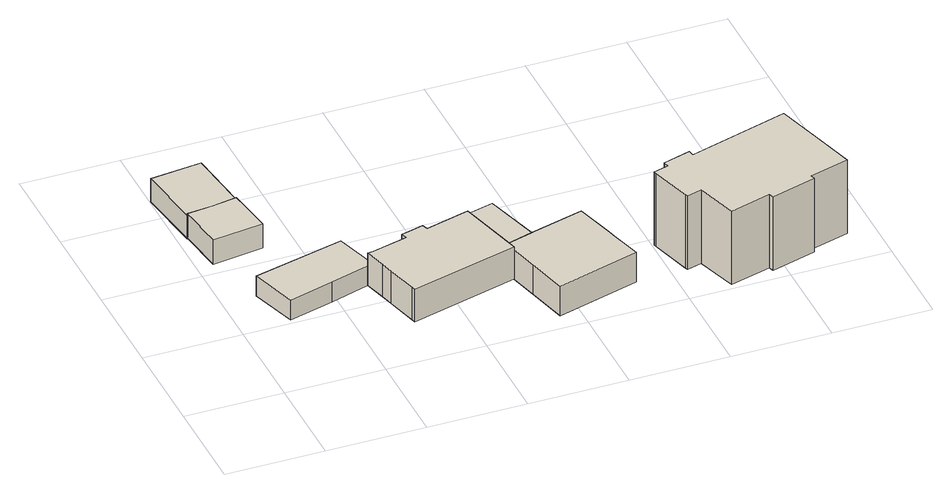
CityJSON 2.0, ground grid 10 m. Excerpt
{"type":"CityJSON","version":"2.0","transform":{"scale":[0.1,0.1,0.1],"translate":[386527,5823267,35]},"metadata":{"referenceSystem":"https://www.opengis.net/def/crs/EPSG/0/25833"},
"CityObjects":{
"building1":{"type":"Building","attributes":{"Gemeindeschluessel":"11000001","BezugspunktDach":"2200","function":"51009_1610","measuredHeight":3.12,"storeysAboveGround":0},"address":[{"country":"Germany","locality":"Berlin"}],"geometry":[{"type":"Solid","lod":"1","boundaries":[[[[0,1,2,3,4]],[[5,6,7,8,9]],[[5,9,4,3]],[[6,5,3,2]],[[7,6,2,1]],[[8,7,1,0]],[[9,8,0,4]]]]}]},
"building2":{"type":"Building","attributes":{"Gemeindeschluessel":"11000001","BezugspunktDach":"2200","function":"31001_2143","measuredHeight":2.59,"storeysAboveGround":1},"address":[{"country":"Germany","locality":"Berlin","thoroughfareNumber":"4 (5)","thoroughfareName":"Dohnagestell"}],"geometry":[{"type":"Solid","lod":"1","boundaries":[[[[10,11,12,13]],[[14,15,16,17]],[[14,17,13,12]],[[15,14,12,11]],[[16,15,11,10]],[[17,16,10,13]]]]}]},
"building3":{"type":"Building","attributes":{"Gemeindeschluessel":"11000001","BezugspunktDach":"2200","function":"51009_1610","measuredHeight":3.06,"storeysAboveGround":0},"address":[{"country":"Germany","locality":"Berlin"}],"geometry":[{"type":"Solid","lod":"1","boundaries":[[[[18,19,20,21,22,23]],[[24,25,26,27,28,29]],[[24,29,23,22]],[[25,24,22,21]],[[26,25,21,20]],[[27,26,20,19]],[[28,27,19,18]],[[29,28,18,23]]]]}]},
"building4":{"type":"Building","attributes":{"Gemeindeschluessel":"11000001","function":"31001_3200"},"address":[{"country":"Germany","locality":"Berlin","thoroughfareNumber":"4 (3)","thoroughfareName":"Dohnagestell"}],"children":["building4-1","building4-2"]},
"building4-1":{"type":"BuildingPart","attributes":{"BezugspunktDach":"2200","measuredHeight":4.15,"storeysAboveGround":1},"parents":["building4"],"geometry":[{"type":"Solid","lod":"1","boundaries":[[[[30,31,32,33,34,35,36,37,38,39,40,41,42]],[[25,43,44,45,46,47,48,49,50,51,52,53,26]],[[25,26,42,41]],[[43,25,41,40]],[[44,43,40,39]],[[45,44,39,38]],[[46,45,38,37]],[[47,46,37,36]],[[48,47,36,35],[48,54,55,47]],[[49,48,35,34]],[[50,49,34,33]],[[51,50,33,32]],[[52,51,32,31]],[[53,52,31,30]],[[26,53,30,42]],[[54,48,47,55]]]]}]},
"building4-2":{"type":"BuildingPart","attributes":{"BezugspunktDach":"2200","measuredHeight":3.3,"storeysAboveGround":1},"parents":["building4"],"geometry":[{"type":"Solid","lod":"1","boundaries":[[[[54,56,57,55]],[[58,59,48,47]],[[58,47,55,57]],[[59,58,57,56]],[[48,59,56,54]],[[48,54,55,47]]]]}]},
"building5":{"type":"Building","attributes":{"Gemeindeschluessel":"11000001","BezugspunktDach":"2200","function":"31001_2054","measuredHeight":3.74,"storeysAboveGround":1},"address":[{"country":"Germany","locality":"Berlin","thoroughfareNumber":"4 (1)","thoroughfareName":"Dohnagestell"}],"geometry":[{"type":"Solid","lod":"1","boundaries":[[[[60,61,62,63,64,65,56,54]],[[59,66,67,68,69,70,71,48]],[[59,48,54,56]],[[66,59,56,65]],[[67,66,65,64]],[[68,67,64,63]],[[69,68,63,62]],[[70,69,62,61]],[[71,70,61,60]],[[48,71,60,54]]]]}]},
"building6":{"type":"Building","attributes":{"Gemeindeschluessel":"11000001","BezugspunktDach":"2200","function":"31001_2020","measuredHeight":10.65,"storeysAboveGround":2},"address":[{"country":"Germany","locality":"Berlin","thoroughfareNumber":"4","thoroughfareName":"Dohnagestell"}],"geometry":[{"type":"Solid","lod":"1","boundaries":[[[[72,73,74,75,76,77,78,79,80,81,82,83,84,85,86,87,88]],[[89,90,91,92,93,94,95,96,97,98,99,100,101,102,103,104,105]],[[89,105,88,87]],[[90,89,87,86]],[[91,90,86,85]],[[92,91,85,84]],[[93,92,84,83]],[[94,93,83,82]],[[95,94,82,81]],[[96,95,81,80]],[[97,96,80,79]],[[98,97,79,78]],[[99,98,78,77]],[[100,99,77,76]],[[101,100,76,75]],[[102,101,75,74]],[[103,102,74,73]],[[104,103,73,72]],[[105,104,72,88]]]]}]}
},
"vertices":[
[16,213,34],[68,220,34],[61,268,34],[36,264,34],[10,261,34],[36,264,7],[61,268,7],[68,220,7],[16,213,7],[10,261,7],
[10,261,32],[61,268,32],[53,334,32],[1,328,32],[53,334,6],[61,268,6],[10,261,6],[1,328,6],
[49,105,28],[95,118,28],[135,130,28],[141,131,28],[127,176,28],[34,153,28],[127,176,6],[141,131,6],[135,130,6],[95,118,6],[49,105,6],[34,153,6],
[141,108,42],[144,95,42],[152,64,42],[153,60,42],[263,89,42],[260,100,42],[245,158,42],[200,146,42],[198,152,42],[175,146,42],[177,140,42],[141,131,42],[135,130,42],[177,140,6],[175,146,6],[198,152,6],[200,146,6],[245,158,6],[260,100,6],[263,89,6],[153,60,6],[152,64,6],[144,95,6],[141,108,6],[260,100,39],[245,158,39],
[288,108,39],[272,165,39],[272,165,6],[288,108,6],
[270,60,39],[280,19,39],[365,43,39],[356,75,39],[354,83,39],[343,123,39],[343,123,6],[354,83,6],[356,75,6],[365,43,6],[280,19,6],[270,60,6],
[403,88,88],[415,46,88],[416,44,88],[431,48,88],[444,6,88],[486,18,88],[488,13,88],[534,26,88],[533,31,88],[573,42,88],[560,88,88],[547,133,88],[445,103,88],[444,109,88],[416,101,88],[417,95,88],[402,91,88],[417,95,6],[416,101,6],[444,109,6],[445,103,6],[547,133,6],[560,88,6],[573,42,6],[533,31,6],[534,26,6],[488,13,6],[486,18,6],[444,6,6],[431,48,6],[416,44,6],[415,46,6],[403,88,6],[402,91,6]
]}
